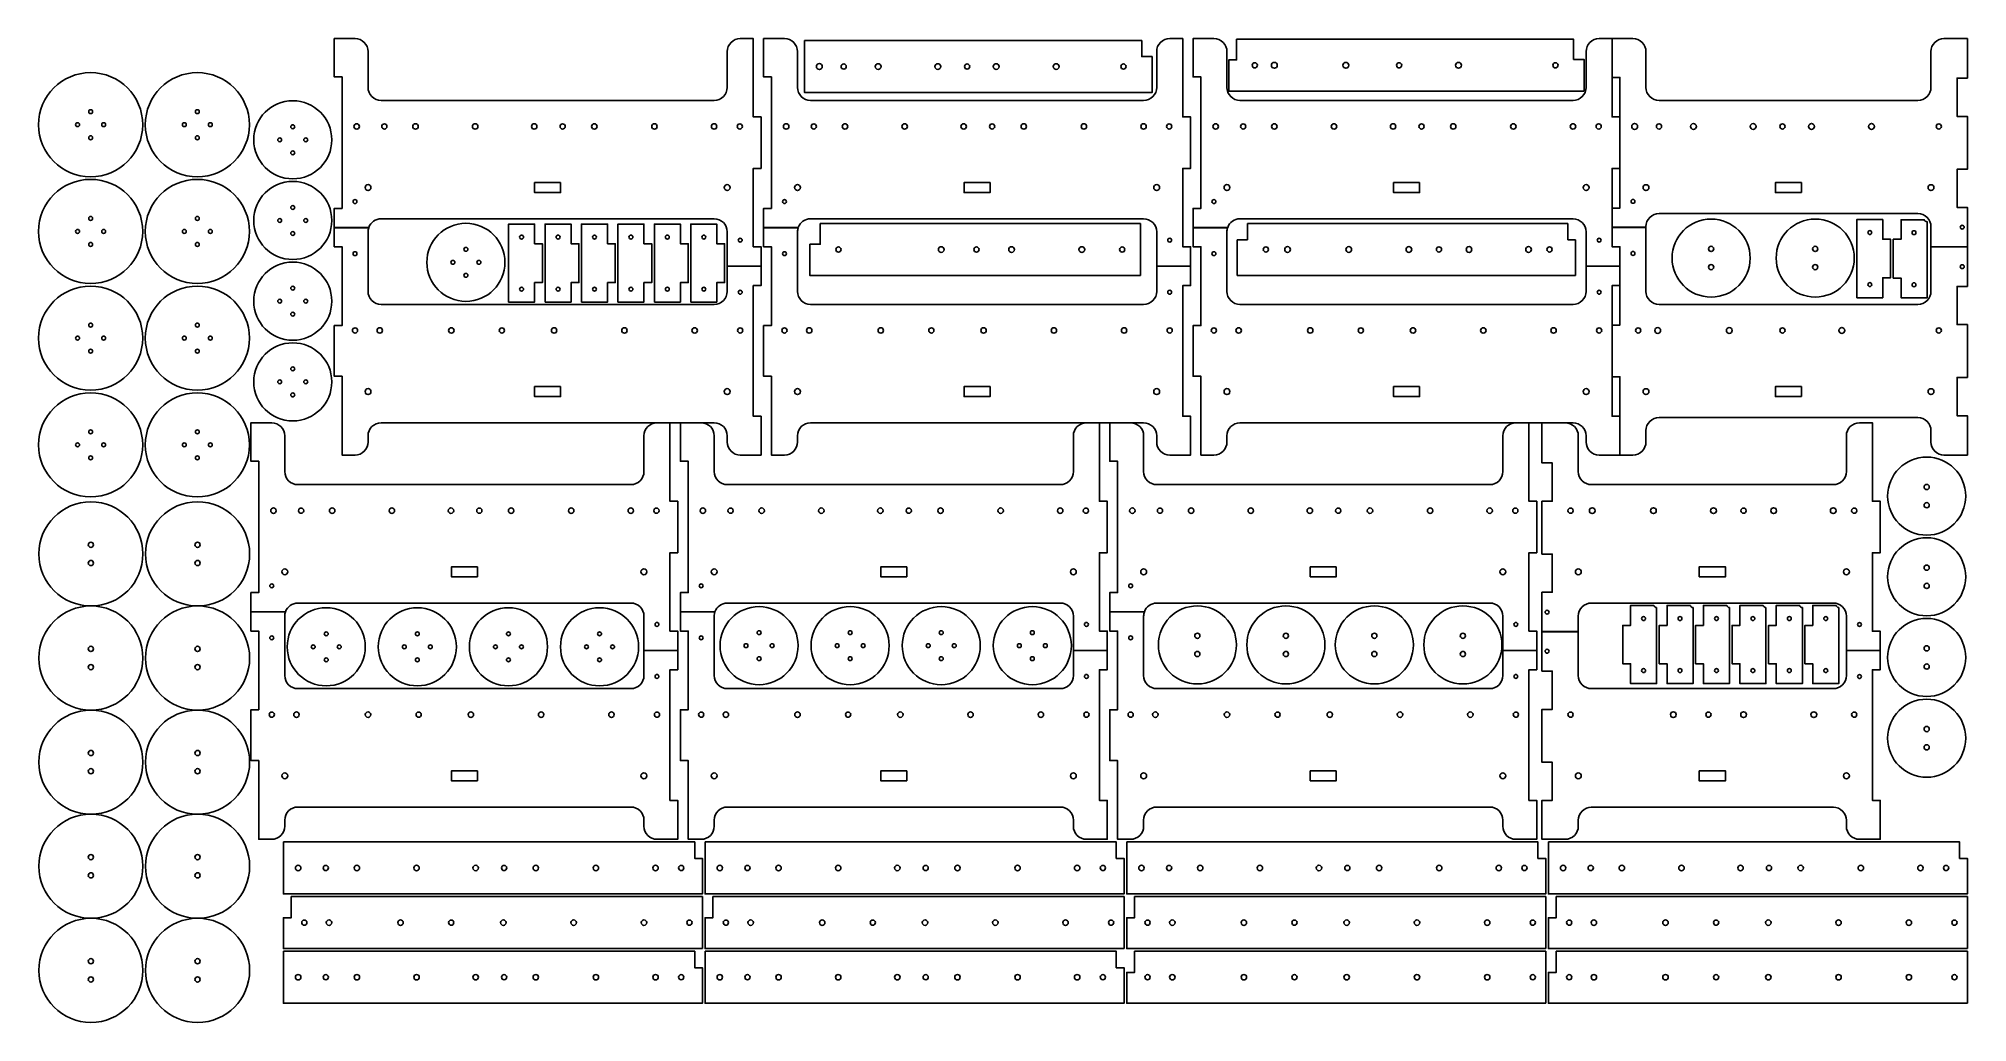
# Model space of a CAD drawing. Header units: millimetres. Extents: x -742 to -1, y -379 to -1.
import ezdxf

# ---------------------------------------------------------------- set-up
doc = ezdxf.new("R2010")
doc.units = ezdxf.units.MM
doc.layers.get('0').update_dxf_attribs({"linetype": 'CONTINUOUS'})

msp = doc.modelspace()

# ---------------------------------------------------------------- linework, layer by layer
for p, q in [((-262.55, -72.03), (-277.55, -72.03)), ((-277.55, -72.03), (-277.55, -78.38)), ((-169.55, -72.03), (-262.55, -72.03)), ((-154.55, -72.03), (-169.55, -72.03)), ((-154.55, -78.38), (-154.55, -72.03)), ((-277.55, -78.38), (-281.55, -78.38)), ((-281.55, -78.38), (-281.55, -92.03)), ((-151.55, -78.38), (-154.55, -78.38)), ((-151.55, -92.03), (-151.55, -78.38)), ((-281.55, -92.03), (-151.55, -92.03))]:
    msp.add_line(p, q)
for points in [[(-615.22, -73.6), (-628.5, -73.6), (-628.5, -66.25), (-625.5, -66.25), (-625.5, -15.75), (-628.5, -15.75), (-628.5, -1), (-620.5, -1, -0.414214), (-615.5, -6), (-615.5, -19.75, 0.414214), (-610.5, -24.75), (-482.5, -24.75, 0.414214), (-477.5, -19.75), (-477.5, -6, -0.414214), (-472.5, -1), (-467.5, -1), (-467.5, -31.1), (-464.5, -31.1), (-464.5, -50.9), (-467.5, -50.9), (-467.5, -81), (-464.5, -81), (-464.5, -88.42), (-477.5, -88.42), (-477.5, -75.25, 0.414214), (-482.5, -70.25), (-610.5, -70.25, 0.31881)], [(-450.22, -73.6), (-463.5, -73.6), (-463.5, -66.25), (-460.5, -66.25), (-460.5, -15.75), (-463.5, -15.75), (-463.5, -1), (-455.5, -1, -0.414214), (-450.5, -6), (-450.5, -19.75, 0.414214), (-445.5, -24.75), (-317.5, -24.75, 0.414214), (-312.5, -19.75), (-312.5, -6, -0.414214), (-307.5, -1), (-302.5, -1), (-302.5, -31.1), (-299.5, -31.1), (-299.5, -50.9), (-302.5, -50.9), (-302.5, -81), (-299.5, -81), (-299.5, -88.42), (-312.5, -88.42), (-312.5, -75.25, 0.414214), (-317.5, -70.25), (-445.5, -70.25, 0.31881)], [(-285.22, -73.6), (-298.5, -73.6), (-298.5, -66.25), (-295.5, -66.25), (-295.5, -15.75), (-298.5, -15.75), (-298.5, -1), (-290.5, -1, -0.414214), (-285.5, -6), (-285.5, -19.75, 0.414214), (-280.5, -24.75), (-152.5, -24.75, 0.414214), (-147.5, -19.75), (-147.5, -6, -0.414214), (-142.5, -1), (-137.5, -1), (-137.5, -31.1), (-134.5, -31.1), (-134.5, -50.9), (-137.5, -50.9), (-137.5, -81), (-134.5, -81), (-134.5, -88.42), (-147.5, -88.42), (-147.5, -75.25, 0.414214), (-152.5, -70.25), (-280.5, -70.25, 0.31881)], [(-124.5, -73.52), (-137.5, -73.52), (-137.5, -66.1), (-134.5, -66.1), (-134.5, -15.9), (-137.5, -15.9), (-137.5, -1), (-129.5, -1, -0.414214), (-124.5, -6), (-124.5, -19.75, 0.414214), (-119.5, -24.75), (-20, -24.75, 0.414214), (-15, -19.75), (-15, -6, -0.414214), (-10, -1), (-1, -1), (-1, -16.2), (-5, -16.2), (-5, -30.9), (-1, -30.9), (-1, -51.2), (-5, -51.2), (-5, -65.9), (-1, -65.9), (-1, -81.02), (-15, -81.02), (-15, -73.25, 0.414214), (-20, -68.25), (-119.5, -68.25, 0.414214), (-124.5, -73.25)], [(-628.5, -73.65), (-615.24, -73.65, 0.081613), (-615.5, -75.25), (-615.5, -98.13, 0.414214), (-610.5, -103.13), (-482.5, -103.13, 0.414214), (-477.5, -98.13), (-477.5, -88.47), (-464.5, -88.47), (-464.5, -95.9), (-467.5, -95.9), (-467.5, -146.1), (-464.5, -146.1), (-464.5, -161), (-472.5, -161, -0.414214), (-477.5, -156), (-477.5, -153.63, 0.414214), (-482.5, -148.63), (-610.5, -148.63, 0.414214), (-615.5, -153.63), (-615.5, -156, -0.414214), (-620.5, -161), (-625.5, -161), (-625.5, -130.75), (-628.5, -130.75), (-628.5, -111.25), (-625.5, -111.25), (-625.5, -81), (-628.5, -81)], [(-463.5, -73.65), (-450.24, -73.65, 0.081613), (-450.5, -75.25), (-450.5, -98.13, 0.414214), (-445.5, -103.13), (-317.5, -103.13, 0.414214), (-312.5, -98.13), (-312.5, -88.47), (-299.5, -88.47), (-299.5, -95.9), (-302.5, -95.9), (-302.5, -146.1), (-299.5, -146.1), (-299.5, -161), (-307.5, -161, -0.414214), (-312.5, -156), (-312.5, -153.63, 0.414214), (-317.5, -148.63), (-445.5, -148.63, 0.414214), (-450.5, -153.63), (-450.5, -156, -0.414214), (-455.5, -161), (-460.5, -161), (-460.5, -130.75), (-463.5, -130.75), (-463.5, -111.25), (-460.5, -111.25), (-460.5, -81), (-463.5, -81)], [(-298.5, -73.65), (-285.24, -73.65, 0.081613), (-285.5, -75.25), (-285.5, -98.13, 0.414214), (-280.5, -103.13), (-152.5, -103.13, 0.414214), (-147.5, -98.13), (-147.5, -88.47), (-134.5, -88.47), (-134.5, -95.9), (-137.5, -95.9), (-137.5, -146.1), (-134.5, -146.1), (-134.5, -161), (-142.5, -161, -0.414214), (-147.5, -156), (-147.5, -153.63, 0.414214), (-152.5, -148.63), (-280.5, -148.63, 0.414214), (-285.5, -153.63), (-285.5, -156, -0.414214), (-290.5, -161), (-295.5, -161), (-295.5, -130.75), (-298.5, -130.75), (-298.5, -111.25), (-295.5, -111.25), (-295.5, -81), (-298.5, -81)], [(-137.5, -73.57), (-124.5, -73.57), (-124.5, -98.13, 0.414214), (-119.5, -103.13), (-20, -103.13, 0.414214), (-15, -98.13), (-15, -81.07), (-1, -81.07), (-1, -96.2), (-5, -96.2), (-5, -110.9), (-1, -110.9), (-1, -131.2), (-5, -131.2), (-5, -145.9), (-1, -145.9), (-1, -161), (-10, -161, -0.414214), (-15, -156), (-15, -151.63, 0.414214), (-20, -146.63), (-119.5, -146.63, 0.414214), (-124.5, -151.63), (-124.5, -156, -0.414214), (-129.5, -161), (-134.5, -161), (-134.5, -130.9), (-137.5, -130.9), (-137.5, -111.1), (-134.5, -111.1), (-134.5, -81), (-137.5, -81)], [(-16.52, -100.6), (-26.52, -100.6), (-26.52, -93.02), (-29.52, -93.02), (-29.52, -78.12), (-26.52, -78.12), (-26.52, -70.6), (-17.59, -70.6, 0.33076), (-16.52, -71.4)], [(-647.22, -221.23), (-660.5, -221.23), (-660.5, -213.88), (-657.5, -213.88), (-657.5, -163.38), (-660.5, -163.38), (-660.5, -148.63), (-652.5, -148.63, -0.414214), (-647.5, -153.63), (-647.5, -167.38, 0.414214), (-642.5, -172.38), (-514.5, -172.38, 0.414214), (-509.5, -167.38), (-509.5, -153.63, -0.414214), (-504.5, -148.63), (-499.5, -148.63), (-499.5, -178.73), (-496.5, -178.73), (-496.5, -198.52), (-499.5, -198.52), (-499.5, -228.62), (-496.5, -228.62), (-496.5, -236.05), (-509.5, -236.05), (-509.5, -222.87, 0.414214), (-514.5, -217.87), (-642.5, -217.87, 0.31881)], [(-482.22, -221.23), (-495.5, -221.23), (-495.5, -213.88), (-492.5, -213.88), (-492.5, -163.38), (-495.5, -163.38), (-495.5, -148.63), (-487.5, -148.63, -0.414214), (-482.5, -153.63), (-482.5, -167.38, 0.414214), (-477.5, -172.38), (-349.5, -172.38, 0.414214), (-344.5, -167.38), (-344.5, -153.63, -0.414214), (-339.5, -148.63), (-334.5, -148.63), (-334.5, -178.73), (-331.5, -178.73), (-331.5, -198.52), (-334.5, -198.52), (-334.5, -228.62), (-331.5, -228.62), (-331.5, -236.05), (-344.5, -236.05), (-344.5, -222.87, 0.414214), (-349.5, -217.87), (-477.5, -217.87, 0.31881)], [(-317.22, -221.23), (-330.5, -221.23), (-330.5, -213.88), (-327.5, -213.88), (-327.5, -163.38), (-330.5, -163.38), (-330.5, -148.63), (-322.5, -148.63, -0.414214), (-317.5, -153.63), (-317.5, -167.38, 0.414214), (-312.5, -172.38), (-184.5, -172.38, 0.414214), (-179.5, -167.38), (-179.5, -153.63, -0.414214), (-174.5, -148.63), (-169.5, -148.63), (-169.5, -178.73), (-166.5, -178.73), (-166.5, -198.52), (-169.5, -198.52), (-169.5, -228.62), (-166.5, -228.62), (-166.5, -236.05), (-179.5, -236.05), (-179.5, -222.87, 0.414214), (-184.5, -217.87), (-312.5, -217.87, 0.31881)], [(-150.5, -228.85), (-164.5, -228.85), (-164.5, -213.73), (-160.5, -213.73), (-160.5, -199.03), (-164.5, -199.03), (-164.5, -178.73), (-160.5, -178.73), (-160.5, -164.03), (-164.5, -164.03), (-164.5, -148.63), (-155.5, -148.63, -0.414214), (-150.5, -153.63), (-150.5, -167.38, 0.414214), (-145.5, -172.38), (-52.5, -172.38, 0.414214), (-47.5, -167.38), (-47.5, -153.63, -0.414214), (-42.5, -148.63), (-37.5, -148.63), (-37.5, -178.73), (-34.5, -178.73), (-34.5, -198.52), (-37.5, -198.52), (-37.5, -228.72), (-34.5, -228.72), (-34.5, -236.1), (-47.5, -236.1), (-47.5, -222.87, 0.414214), (-52.5, -217.87), (-145.5, -217.87, 0.414214), (-150.5, -222.87)], [(-660.5, -221.28), (-647.24, -221.28, 0.081613), (-647.5, -222.87), (-647.5, -245.75, 0.414214), (-642.5, -250.75), (-514.5, -250.75, 0.414214), (-509.5, -245.75), (-509.5, -236.1), (-496.5, -236.1), (-496.5, -243.53), (-499.5, -243.53), (-499.5, -293.73), (-496.5, -293.73), (-496.5, -308.63), (-504.5, -308.63, -0.414214), (-509.5, -303.63), (-509.5, -301.25, 0.414214), (-514.5, -296.25), (-642.5, -296.25, 0.414214), (-647.5, -301.25), (-647.5, -303.63, -0.414214), (-652.5, -308.63), (-657.5, -308.63), (-657.5, -278.37), (-660.5, -278.37), (-660.5, -258.87), (-657.5, -258.87), (-657.5, -228.62), (-660.5, -228.62)], [(-495.5, -221.28), (-482.24, -221.28, 0.081613), (-482.5, -222.87), (-482.5, -245.75, 0.414214), (-477.5, -250.75), (-349.5, -250.75, 0.414214), (-344.5, -245.75), (-344.5, -236.1), (-331.5, -236.1), (-331.5, -243.53), (-334.5, -243.53), (-334.5, -293.73), (-331.5, -293.73), (-331.5, -308.63), (-339.5, -308.63, -0.414214), (-344.5, -303.63), (-344.5, -301.25, 0.414214), (-349.5, -296.25), (-477.5, -296.25, 0.414214), (-482.5, -301.25), (-482.5, -303.63, -0.414214), (-487.5, -308.63), (-492.5, -308.63), (-492.5, -278.37), (-495.5, -278.37), (-495.5, -258.87), (-492.5, -258.87), (-492.5, -228.62), (-495.5, -228.62)], [(-330.5, -221.28), (-317.24, -221.28, 0.081613), (-317.5, -222.87), (-317.5, -245.75, 0.414214), (-312.5, -250.75), (-184.5, -250.75, 0.414214), (-179.5, -245.75), (-179.5, -236.1), (-166.5, -236.1), (-166.5, -243.53), (-169.5, -243.53), (-169.5, -293.73), (-166.5, -293.73), (-166.5, -308.63), (-174.5, -308.63, -0.414214), (-179.5, -303.63), (-179.5, -301.25, 0.414214), (-184.5, -296.25), (-312.5, -296.25, 0.414214), (-317.5, -301.25), (-317.5, -303.63, -0.414214), (-322.5, -308.63), (-327.5, -308.63), (-327.5, -278.37), (-330.5, -278.37), (-330.5, -258.87), (-327.5, -258.87), (-327.5, -228.62), (-330.5, -228.62)], [(-120.42, -219.58), (-120.42, -248.81), (-130.42, -248.81), (-130.42, -241.21), (-133.42, -241.21), (-133.42, -226.46), (-130.42, -226.46), (-130.42, -218.81), (-121.49, -218.81, 0.324311)], [(-106.42, -219.58), (-106.42, -248.81), (-116.42, -248.81), (-116.42, -241.21), (-119.42, -241.21), (-119.42, -226.46), (-116.42, -226.46), (-116.42, -218.81), (-107.49, -218.81, 0.324311)], [(-92.42, -219.58), (-92.42, -248.81), (-102.42, -248.81), (-102.42, -241.21), (-105.42, -241.21), (-105.42, -226.46), (-102.42, -226.46), (-102.42, -218.81), (-93.49, -218.81, 0.324311)], [(-78.42, -219.58), (-78.42, -248.81), (-88.42, -248.81), (-88.42, -241.21), (-91.42, -241.21), (-91.42, -226.46), (-88.42, -226.46), (-88.42, -218.81), (-79.49, -218.81, 0.324311)], [(-64.42, -219.58), (-64.42, -248.81), (-74.42, -248.81), (-74.42, -241.21), (-77.42, -241.21), (-77.42, -226.46), (-74.42, -226.46), (-74.42, -218.81), (-65.49, -218.81, 0.324311)], [(-50.42, -219.58), (-50.42, -248.81), (-60.42, -248.81), (-60.42, -241.21), (-63.42, -241.21), (-63.42, -226.46), (-60.42, -226.46), (-60.42, -218.81), (-51.49, -218.81, 0.324311)], [(-164.5, -228.9), (-150.5, -228.9), (-150.5, -245.75, 0.414214), (-145.5, -250.75), (-52.5, -250.75, 0.414214), (-47.5, -245.75), (-47.5, -236.15), (-34.5, -236.15), (-34.5, -243.53), (-37.5, -243.53), (-37.5, -293.73), (-34.5, -293.73), (-34.5, -308.63), (-42.5, -308.63, -0.414214), (-47.5, -303.63), (-47.5, -301.35, 0.414214), (-52.5, -296.35), (-145.5, -296.35, 0.414214), (-150.5, -301.35), (-150.5, -303.63, -0.414214), (-155.5, -308.63), (-164.5, -308.63), (-164.5, -293.73), (-160.5, -293.73), (-160.5, -279.03), (-164.5, -279.03), (-164.5, -258.73), (-160.5, -258.73), (-160.5, -244.03), (-164.5, -244.03)]]:
    msp.add_lwpolyline(points, format="xyb", close=True)
for points in [[(-447.75, -1.76), (-318.25, -1.76), (-318.25, -7.91), (-314.25, -7.91), (-314.25, -21.76), (-447.75, -21.76)], [(-148.29, -21.26), (-284.79, -21.26), (-284.79, -9.23), (-281.79, -9.23), (-281.79, -1.26), (-152.29, -1.26), (-152.29, -9.03), (-148.29, -9.03)], [(-541.5, -56.35), (-551.5, -56.35), (-551.5, -60.15), (-541.5, -60.15)], [(-376.5, -56.35), (-386.5, -56.35), (-386.5, -60.15), (-376.5, -60.15)], [(-211.5, -56.35), (-221.5, -56.35), (-221.5, -60.15), (-211.5, -60.15)], [(-64.75, -60.15), (-64.75, -56.35), (-74.75, -56.35), (-74.75, -60.15)], [(-561.5, -102.25), (-561.5, -72.25), (-551.5, -72.25), (-551.5, -79.82), (-548.5, -79.82), (-548.5, -94.73), (-551.5, -94.73), (-551.5, -102.25)], [(-547.5, -102.25), (-547.5, -72.25), (-537.5, -72.25), (-537.5, -79.82), (-534.5, -79.82), (-534.5, -94.73), (-537.5, -94.73), (-537.5, -102.25)], [(-533.5, -102.25), (-533.5, -72.25), (-523.5, -72.25), (-523.5, -79.82), (-520.5, -79.82), (-520.5, -94.73), (-523.5, -94.73), (-523.5, -102.25)], [(-519.5, -102.25), (-519.5, -72.25), (-509.5, -72.25), (-509.5, -79.82), (-506.5, -79.82), (-506.5, -94.73), (-509.5, -94.73), (-509.5, -102.25)], [(-505.5, -102.25), (-505.5, -72.25), (-495.5, -72.25), (-495.5, -79.82), (-492.5, -79.82), (-492.5, -94.73), (-495.5, -94.73), (-495.5, -102.25)], [(-491.5, -102.25), (-491.5, -72.25), (-481.5, -72.25), (-481.5, -79.82), (-478.5, -79.82), (-478.5, -94.73), (-481.5, -94.73), (-481.5, -102.25)], [(-318.75, -92.06), (-445.75, -92.06), (-445.75, -80.03), (-441.75, -80.03), (-441.75, -72.06), (-318.75, -72.06)], [(-43.52, -100.55), (-43.52, -70.55), (-33.52, -70.55), (-33.52, -78.12), (-30.52, -78.12), (-30.52, -92.92), (-33.52, -92.92), (-33.52, -100.55)], [(-541.5, -134.73), (-551.5, -134.73), (-551.5, -138.53), (-541.5, -138.53)], [(-376.5, -134.73), (-386.5, -134.73), (-386.5, -138.53), (-376.5, -138.53)], [(-211.5, -134.73), (-221.5, -134.73), (-221.5, -138.53), (-211.5, -138.53)], [(-64.75, -138.53), (-64.75, -134.73), (-74.75, -134.73), (-74.75, -138.53)], [(-573.5, -203.97), (-583.5, -203.97), (-583.5, -207.77), (-573.5, -207.77)], [(-408.5, -203.97), (-418.5, -203.97), (-418.5, -207.77), (-408.5, -207.77)], [(-243.5, -203.97), (-253.5, -203.97), (-253.5, -207.77), (-243.5, -207.77)], [(-104.1, -207.77), (-93.9, -207.77), (-93.9, -203.97), (-104.1, -203.97)], [(-573.5, -282.35), (-583.5, -282.35), (-583.5, -286.15), (-573.5, -286.15)], [(-408.5, -282.35), (-418.5, -282.35), (-418.5, -286.15), (-408.5, -286.15)], [(-243.5, -282.35), (-253.5, -282.35), (-253.5, -286.15), (-243.5, -286.15)], [(-104.1, -282.35), (-104.1, -286.15), (-93.9, -286.15), (-93.9, -282.35)], [(-648, -309.65), (-490, -309.65), (-490, -316), (-487, -316), (-487, -329.65), (-648, -329.65)], [(-486, -309.65), (-328, -309.65), (-328, -316), (-325, -316), (-325, -329.65), (-486, -329.65)], [(-324, -309.65), (-166, -309.65), (-166, -316), (-163, -316), (-163, -329.65), (-324, -329.65)], [(-162, -309.65), (-4, -309.65), (-4, -316), (-1, -316), (-1, -329.65), (-162, -329.65)], [(-487, -350.65), (-648, -350.65), (-648, -338.78), (-645, -338.78), (-645, -330.65), (-487, -330.65)], [(-325, -350.65), (-486, -350.65), (-486, -338.78), (-483, -338.78), (-483, -330.65), (-325, -330.65)], [(-163, -350.65), (-324, -350.65), (-324, -338.78), (-321, -338.78), (-321, -330.65), (-163, -330.65)], [(-1, -350.65), (-162, -350.65), (-162, -338.78), (-159, -338.78), (-159, -330.65), (-1, -330.65)], [(-648, -351.65), (-490, -351.65), (-490, -358), (-487, -358), (-487, -371.65), (-648, -371.65)], [(-486, -351.65), (-328, -351.65), (-328, -358), (-325, -358), (-325, -371.65), (-486, -371.65)], [(-163, -371.65), (-324, -371.65), (-324, -359.78), (-321, -359.78), (-321, -351.65), (-163, -351.65)], [(-1, -371.65), (-162, -371.65), (-162, -359.78), (-159, -359.78), (-159, -351.65), (-1, -351.65)]]:
    msp.add_lwpolyline(points, close=True)
for centre, radius in [((-722.09, -34.09), 20), ((-681.09, -34.09), 20), ((-442.1, -11.76), 1.13), ((-432.75, -11.76), 1), ((-419.52, -11.76), 1.12), ((-396.6, -11.76), 1.12), ((-385.32, -11.76), 1), ((-374.15, -11.76), 1.12), ((-351.1, -11.76), 1.12), ((-325.25, -11.76), 1), ((-274.79, -11.26), 1), ((-267.29, -11.26), 1.13), ((-239.79, -11.26), 1.13), ((-219.36, -11.26), 1), ((-196.54, -11.26), 1.13), ((-159.29, -11.26), 1), ((-722.09, -29.09), 0.75), ((-681.09, -29.09), 0.75), ((-644.44, -39.89), 15), ((-727.09, -34.09), 0.75), ((-717.09, -34.09), 0.75), ((-686.09, -34.09), 0.75), ((-676.09, -34.09), 0.75), ((-644.44, -34.89), 0.75), ((-619.85, -34.75), 1.05), ((-609.23, -34.75), 1), ((-597.27, -34.75), 1.05), ((-574.35, -34.75), 1.05), ((-551.65, -34.75), 1.05), ((-540.74, -34.75), 1), ((-528.55, -34.75), 1.05), ((-505.45, -34.75), 1.05), ((-482.55, -34.75), 1.05), ((-472.68, -34.75), 1), ((-454.85, -34.75), 1.05), ((-444.23, -34.75), 1), ((-432.27, -34.75), 1.05), ((-409.35, -34.75), 1.05), ((-386.65, -34.75), 1.05), ((-375.74, -34.75), 1), ((-363.55, -34.75), 1.05), ((-340.45, -34.75), 1.05), ((-317.55, -34.75), 1.05), ((-307.68, -34.75), 1), ((-289.85, -34.75), 1.05), ((-279.23, -34.75), 1), ((-267.27, -34.75), 1.05), ((-244.35, -34.75), 1.05), ((-221.65, -34.75), 1.05), ((-210.74, -34.75), 1), ((-198.55, -34.75), 1.05), ((-175.45, -34.75), 1.05), ((-152.55, -34.75), 1.05), ((-142.68, -34.75), 1), ((-128.85, -34.75), 1.13), ((-119.5, -34.75), 1), ((-106.27, -34.75), 1.12), ((-83.35, -34.75), 1.12), ((-72.07, -34.75), 1), ((-60.9, -34.75), 1.13), ((-37.85, -34.75), 1.13), ((-12, -34.75), 1), ((-722.09, -39.09), 0.75), ((-681.09, -39.09), 0.75), ((-649.44, -39.89), 0.75), ((-644.44, -44.89), 0.75), ((-639.44, -39.89), 0.75), ((-722.09, -75.09), 20), ((-681.09, -75.09), 20), ((-644.44, -70.89), 15), ((-615.5, -58.25), 1.13), ((-477.5, -58.25), 1.13), ((-450.5, -58.25), 1.13), ((-312.5, -58.25), 1.13), ((-285.5, -58.25), 1.13), ((-147.5, -58.25), 1.13), ((-124.5, -58.25), 1.12), ((-15, -58.25), 1.12), ((-644.44, -65.89), 0.75), ((-620.5, -63.63), 0.75), ((-455.5, -63.63), 0.75), ((-290.5, -63.63), 0.75), ((-129.5, -63.55), 0.75), ((-722.09, -70.09), 0.75), ((-681.09, -70.09), 0.75), ((-649.44, -70.89), 0.75), ((-639.44, -70.89), 0.75), ((-577.9, -86.97), 15), ((-99.47, -85.32), 15), ((-59.47, -85.32), 15), ((-3, -73.47), 0.75), ((-727.09, -75.09), 0.75), ((-722.09, -80.09), 0.75), ((-717.09, -75.09), 0.75), ((-686.09, -75.09), 0.75), ((-681.09, -80.09), 0.75), ((-676.09, -75.09), 0.75), ((-644.44, -75.89), 0.75), ((-577.9, -81.97), 0.75), ((-556.5, -77.27), 0.75), ((-542.5, -77.27), 0.75), ((-528.5, -77.27), 0.75), ((-514.5, -77.27), 0.75), ((-500.5, -77.27), 0.75), ((-486.5, -77.27), 0.75), ((-472.5, -78.45), 0.75), ((-434.75, -82.06), 1), ((-395.25, -82.06), 1.1), ((-381.75, -82.06), 1), ((-368.25, -82.06), 1.1), ((-341.25, -82.06), 1.1), ((-325.75, -82.06), 1), ((-307.5, -78.45), 0.75), ((-270.55, -82.03), 1), ((-262.2, -82.03), 1.1), ((-238.7, -82.03), 1.1), ((-215.6, -82.03), 1.1), ((-204.05, -82.03), 1), ((-192.5, -82.03), 1.1), ((-169.6, -82.03), 1.1), ((-161.55, -82.03), 1), ((-142.5, -78.45), 0.75), ((-99.47, -81.82), 1), ((-59.47, -81.82), 1), ((-38.49, -75.52), 0.75), ((-21.52, -75.57), 0.75), ((-644.44, -101.89), 15), ((-620.5, -83.63), 0.75), ((-582.9, -86.97), 0.75), ((-572.9, -86.97), 0.75), ((-455.5, -83.63), 0.75), ((-290.5, -83.63), 0.75), ((-129.5, -83.55), 0.75), ((-99.47, -88.82), 1), ((-59.47, -88.82), 1), ((-3, -88.62), 0.75), ((-722.09, -116.09), 20), ((-681.09, -116.09), 20), ((-644.44, -96.89), 0.75), ((-577.9, -91.97), 0.75), ((-38.49, -95.52), 0.75), ((-21.52, -95.57), 0.75), ((-649.44, -101.89), 0.75), ((-639.44, -101.89), 0.75), ((-556.5, -97.27), 0.75), ((-542.5, -97.27), 0.75), ((-528.5, -97.27), 0.75), ((-514.5, -97.27), 0.75), ((-500.5, -97.27), 0.75), ((-486.5, -97.27), 0.75), ((-472.5, -98.45), 0.75), ((-307.5, -98.45), 0.75), ((-142.5, -98.45), 0.75), ((-722.09, -111.09), 0.75), ((-681.09, -111.09), 0.75), ((-644.44, -106.89), 0.75), ((-727.09, -116.09), 0.75), ((-717.09, -116.09), 0.75), ((-686.09, -116.09), 0.75), ((-676.09, -116.09), 0.75), ((-644.44, -132.89), 15), ((-620.5, -113.13), 1), ((-611, -113.13), 1.05), ((-583.5, -113.13), 1.05), ((-564.06, -113.13), 1), ((-544, -113.13), 1.05), ((-517, -113.13), 1.05), ((-490, -113.13), 1.05), ((-472.5, -113.13), 1), ((-455.5, -113.13), 1), ((-446, -113.13), 1.05), ((-418.5, -113.13), 1.05), ((-399.06, -113.13), 1), ((-379, -113.13), 1.05), ((-352, -113.13), 1.05), ((-325, -113.13), 1.05), ((-307.5, -113.13), 1), ((-290.5, -113.13), 1), ((-281, -113.13), 1.05), ((-253.5, -113.13), 1.05), ((-234.06, -113.13), 1), ((-214, -113.13), 1.05), ((-187, -113.13), 1.05), ((-160, -113.13), 1.05), ((-142.5, -113.13), 1), ((-127.5, -113.13), 1), ((-120, -113.13), 1.12), ((-92.5, -113.13), 1.12), ((-72.07, -113.13), 1), ((-49.25, -113.13), 1.13), ((-12, -113.13), 1), ((-722.09, -121.09), 0.75), ((-681.09, -121.09), 0.75), ((-649.44, -132.89), 0.75), ((-644.44, -127.89), 0.75), ((-639.44, -132.89), 0.75), ((-722.09, -157.09), 20), ((-681.09, -157.09), 20), ((-644.44, -137.89), 0.75), ((-615.5, -136.63), 1.13), ((-477.5, -136.63), 1.13), ((-450.5, -136.63), 1.13), ((-312.5, -136.63), 1.13), ((-285.5, -136.63), 1.13), ((-147.5, -136.63), 1.13), ((-124.5, -136.63), 1.12), ((-15, -136.63), 1.12), ((-722.09, -152.09), 0.75), ((-681.09, -152.09), 0.75), ((-727.09, -157.09), 0.75), ((-722.09, -162.09), 0.75), ((-717.09, -157.09), 0.75), ((-686.09, -157.09), 0.75), ((-681.09, -162.09), 0.75), ((-676.09, -157.09), 0.75), ((-16.65, -176.79), 15), ((-16.65, -173.29), 1), ((-722, -199), 20), ((-681, -199), 20), ((-651.85, -182.38), 1.05), ((-641.23, -182.38), 1), ((-629.28, -182.38), 1.05), ((-606.35, -182.38), 1.05), ((-583.65, -182.38), 1.05), ((-572.74, -182.38), 1), ((-560.55, -182.38), 1.05), ((-537.45, -182.38), 1.05), ((-514.55, -182.38), 1.05), ((-504.68, -182.38), 1), ((-486.85, -182.38), 1.05), ((-476.23, -182.38), 1), ((-464.27, -182.38), 1.05), ((-441.35, -182.38), 1.05), ((-418.65, -182.38), 1.05), ((-407.74, -182.38), 1), ((-395.55, -182.38), 1.05), ((-372.45, -182.38), 1.05), ((-349.55, -182.38), 1.05), ((-339.68, -182.38), 1), ((-321.85, -182.38), 1.05), ((-311.23, -182.38), 1), ((-299.27, -182.38), 1.05), ((-276.35, -182.38), 1.05), ((-253.65, -182.38), 1.05), ((-242.74, -182.38), 1), ((-230.55, -182.38), 1.05), ((-207.45, -182.38), 1.05), ((-184.55, -182.38), 1.05), ((-174.68, -182.38), 1), ((-153.5, -182.38), 1), ((-145.15, -182.38), 1.1), ((-121.65, -182.38), 1.1), ((-98.55, -182.38), 1.1), ((-87, -182.38), 1), ((-75.45, -182.38), 1.1), ((-52.55, -182.38), 1.1), ((-44.5, -182.38), 1), ((-16.65, -180.29), 1), ((-722, -195.5), 1), ((-681, -195.5), 1), ((-16.65, -207.79), 15), ((-722, -202.5), 1), ((-681, -202.5), 1), ((-647.5, -205.87), 1.13), ((-509.5, -205.87), 1.13), ((-482.5, -205.87), 1.13), ((-344.5, -205.87), 1.13), ((-317.5, -205.87), 1.13), ((-179.5, -205.87), 1.13), ((-150.5, -205.87), 1.12), ((-47.5, -205.87), 1.13), ((-16.65, -204.29), 1), ((-652.5, -211.25), 0.75), ((-487.5, -211.25), 0.75), ((-322.5, -211.25), 0.75), ((-16.65, -211.29), 1), ((-722, -239), 20), ((-681, -239), 20), ((-631.56, -234.69), 15), ((-596.56, -234.69), 15), ((-561.56, -234.69), 15), ((-526.56, -234.69), 15), ((-465.27, -234.24), 15), ((-430.27, -234.24), 15), ((-395.27, -234.24), 15), ((-360.27, -234.24), 15), ((-296.86, -233.96), 15), ((-262.86, -233.96), 15), ((-228.86, -233.96), 15), ((-194.86, -233.96), 15), ((-162.5, -221.38), 0.75), ((-631.56, -229.69), 0.75), ((-596.56, -229.69), 0.75), ((-561.56, -229.69), 0.75), ((-526.56, -229.69), 0.75), ((-504.5, -226.07), 0.75), ((-465.27, -229.24), 0.75), ((-430.27, -229.24), 0.75), ((-395.27, -229.24), 0.75), ((-360.27, -229.24), 0.75), ((-339.5, -226.07), 0.75), ((-296.86, -230.46), 1), ((-262.86, -230.46), 1), ((-228.86, -230.46), 1), ((-194.86, -230.46), 1), ((-174.5, -226.07), 0.75), ((-125.42, -223.83), 0.75), ((-111.42, -223.83), 0.75), ((-97.42, -223.83), 0.75), ((-83.42, -223.83), 0.75), ((-69.42, -223.83), 0.75), ((-55.42, -223.83), 0.75), ((-42.47, -226.12), 0.75), ((-16.65, -238.79), 15), ((-722, -235.5), 1), ((-681, -235.5), 1), ((-652.5, -231.25), 0.75), ((-636.56, -234.69), 0.75), ((-626.56, -234.69), 0.75), ((-601.56, -234.69), 0.75), ((-591.56, -234.69), 0.75), ((-566.56, -234.69), 0.75), ((-556.56, -234.69), 0.75), ((-531.56, -234.69), 0.75), ((-521.56, -234.69), 0.75), ((-487.5, -231.25), 0.75), ((-470.27, -234.24), 0.75), ((-460.27, -234.24), 0.75), ((-435.27, -234.24), 0.75), ((-425.27, -234.24), 0.75), ((-400.27, -234.24), 0.75), ((-390.27, -234.24), 0.75), ((-365.27, -234.24), 0.75), ((-355.27, -234.24), 0.75), ((-322.5, -231.25), 0.75), ((-296.86, -237.46), 1), ((-262.86, -237.46), 1), ((-228.86, -237.46), 1), ((-194.86, -237.46), 1), ((-162.5, -236.38), 0.75), ((-16.65, -235.29), 1), ((-722, -242.5), 1), ((-681, -242.5), 1), ((-631.56, -239.69), 0.75), ((-596.56, -239.69), 0.75), ((-561.56, -239.69), 0.75), ((-526.56, -239.69), 0.75), ((-465.27, -239.24), 0.75), ((-430.27, -239.24), 0.75), ((-395.27, -239.24), 0.75), ((-360.27, -239.24), 0.75), ((-125.42, -243.83), 0.75), ((-111.42, -243.83), 0.75), ((-97.42, -243.83), 0.75), ((-83.42, -243.83), 0.75), ((-69.42, -243.83), 0.75), ((-55.42, -243.83), 0.75), ((-16.65, -242.29), 1), ((-504.5, -246.07), 0.75), ((-339.5, -246.07), 0.75), ((-174.5, -246.07), 0.75), ((-42.47, -246.12), 0.75), ((-722, -279), 20), ((-681, -279), 20), ((-16.65, -269.79), 15), ((-652.5, -260.75), 1), ((-643, -260.75), 1.05), ((-615.5, -260.75), 1.05), ((-596.06, -260.75), 1), ((-576, -260.75), 1.05), ((-549, -260.75), 1.05), ((-522, -260.75), 1.05), ((-504.5, -260.75), 1), ((-487.5, -260.75), 1), ((-478, -260.75), 1.05), ((-450.5, -260.75), 1.05), ((-431.06, -260.75), 1), ((-411, -260.75), 1.05), ((-384, -260.75), 1.05), ((-357, -260.75), 1.05), ((-339.5, -260.75), 1), ((-322.5, -260.75), 1), ((-313, -260.75), 1.05), ((-285.5, -260.75), 1.05), ((-266.06, -260.75), 1), ((-246, -260.75), 1.05), ((-219, -260.75), 1.05), ((-192, -260.75), 1.05), ((-174.5, -260.75), 1), ((-153.5, -260.75), 1), ((-114, -260.75), 1.1), ((-100.5, -260.75), 1), ((-87, -260.75), 1.1), ((-60, -260.75), 1.1), ((-44.5, -260.75), 1), ((-16.65, -266.29), 1), ((-16.65, -273.29), 1), ((-722, -275.5), 1), ((-722, -282.5), 1), ((-681, -275.5), 1), ((-681, -282.5), 1), ((-647.5, -284.25), 1.13), ((-509.5, -284.25), 1.13), ((-482.5, -284.25), 1.13), ((-344.5, -284.25), 1.13), ((-317.5, -284.25), 1.13), ((-179.5, -284.25), 1.13), ((-150.5, -284.25), 1.12), ((-47.5, -284.25), 1.13), ((-722, -319), 20), ((-681, -319), 20), ((-722, -315.5), 1), ((-681, -315.5), 1), ((-642.35, -319.65), 1.05), ((-631.73, -319.65), 1), ((-619.78, -319.65), 1.05), ((-596.85, -319.65), 1.05), ((-574.15, -319.65), 1.05), ((-563.24, -319.65), 1), ((-551.05, -319.65), 1.05), ((-527.95, -319.65), 1.05), ((-505.05, -319.65), 1.05), ((-495.18, -319.65), 1), ((-480.35, -319.65), 1.05), ((-469.73, -319.65), 1), ((-457.78, -319.65), 1.05), ((-434.85, -319.65), 1.05), ((-412.15, -319.65), 1.05), ((-401.24, -319.65), 1), ((-389.05, -319.65), 1.05), ((-365.95, -319.65), 1.05), ((-343.05, -319.65), 1.05), ((-333.18, -319.65), 1), ((-318.35, -319.65), 1.05), ((-307.73, -319.65), 1), ((-295.78, -319.65), 1.05), ((-272.85, -319.65), 1.05), ((-250.15, -319.65), 1.05), ((-239.24, -319.65), 1), ((-227.05, -319.65), 1.05), ((-203.95, -319.65), 1.05), ((-181.05, -319.65), 1.05), ((-171.18, -319.65), 1), ((-156.35, -319.65), 1.05), ((-145.73, -319.65), 1), ((-133.78, -319.65), 1.05), ((-110.85, -319.65), 1.05), ((-88.15, -319.65), 1.05), ((-77.24, -319.65), 1), ((-65.05, -319.65), 1.05), ((-41.95, -319.65), 1.05), ((-19.05, -319.65), 1.05), ((-9.18, -319.65), 1), ((-722, -322.5), 1), ((-681, -322.5), 1), ((-722, -359), 20), ((-681, -359), 20), ((-640, -340.65), 1), ((-630.5, -340.65), 1.05), ((-603, -340.65), 1.05), ((-583.56, -340.65), 1), ((-563.5, -340.65), 1.05), ((-536.5, -340.65), 1.05), ((-509.5, -340.65), 1.05), ((-492, -340.65), 1), ((-478, -340.65), 1), ((-468.5, -340.65), 1.05), ((-441, -340.65), 1.05), ((-421.56, -340.65), 1), ((-401.5, -340.65), 1.05), ((-374.5, -340.65), 1.05), ((-347.5, -340.65), 1.05), ((-330, -340.65), 1), ((-316, -340.65), 1), ((-306.5, -340.65), 1.05), ((-279, -340.65), 1.05), ((-259.56, -340.65), 1), ((-239.5, -340.65), 1.05), ((-212.5, -340.65), 1.05), ((-185.5, -340.65), 1.05), ((-168, -340.65), 1), ((-154, -340.65), 1), ((-144.5, -340.65), 1.05), ((-117, -340.65), 1.05), ((-97.56, -340.65), 1), ((-77.5, -340.65), 1.05), ((-50.5, -340.65), 1.05), ((-23.5, -340.65), 1.05), ((-6, -340.65), 1), ((-722, -355.5), 1), ((-681, -355.5), 1), ((-722, -362.5), 1), ((-681, -362.5), 1), ((-642.35, -361.65), 1.05), ((-631.73, -361.65), 1), ((-619.78, -361.65), 1.05), ((-596.85, -361.65), 1.05), ((-574.15, -361.65), 1.05), ((-563.24, -361.65), 1), ((-551.05, -361.65), 1.05), ((-527.95, -361.65), 1.05), ((-505.05, -361.65), 1.05), ((-495.18, -361.65), 1), ((-480.35, -361.65), 1.05), ((-469.73, -361.65), 1), ((-457.78, -361.65), 1.05), ((-434.85, -361.65), 1.05), ((-412.15, -361.65), 1.05), ((-401.24, -361.65), 1), ((-389.05, -361.65), 1.05), ((-365.95, -361.65), 1.05), ((-343.05, -361.65), 1.05), ((-333.18, -361.65), 1), ((-316, -361.65), 1), ((-306.5, -361.65), 1.05), ((-279, -361.65), 1.05), ((-259.56, -361.65), 1), ((-239.5, -361.65), 1.05), ((-212.5, -361.65), 1.05), ((-185.5, -361.65), 1.05), ((-168, -361.65), 1), ((-154, -361.65), 1), ((-144.5, -361.65), 1.05), ((-117, -361.65), 1.05), ((-97.56, -361.65), 1), ((-77.5, -361.65), 1.05), ((-50.5, -361.65), 1.05), ((-23.5, -361.65), 1.05), ((-6, -361.65), 1)]:
    msp.add_circle(centre, radius)

doc.saveas('drawing.dxf')
